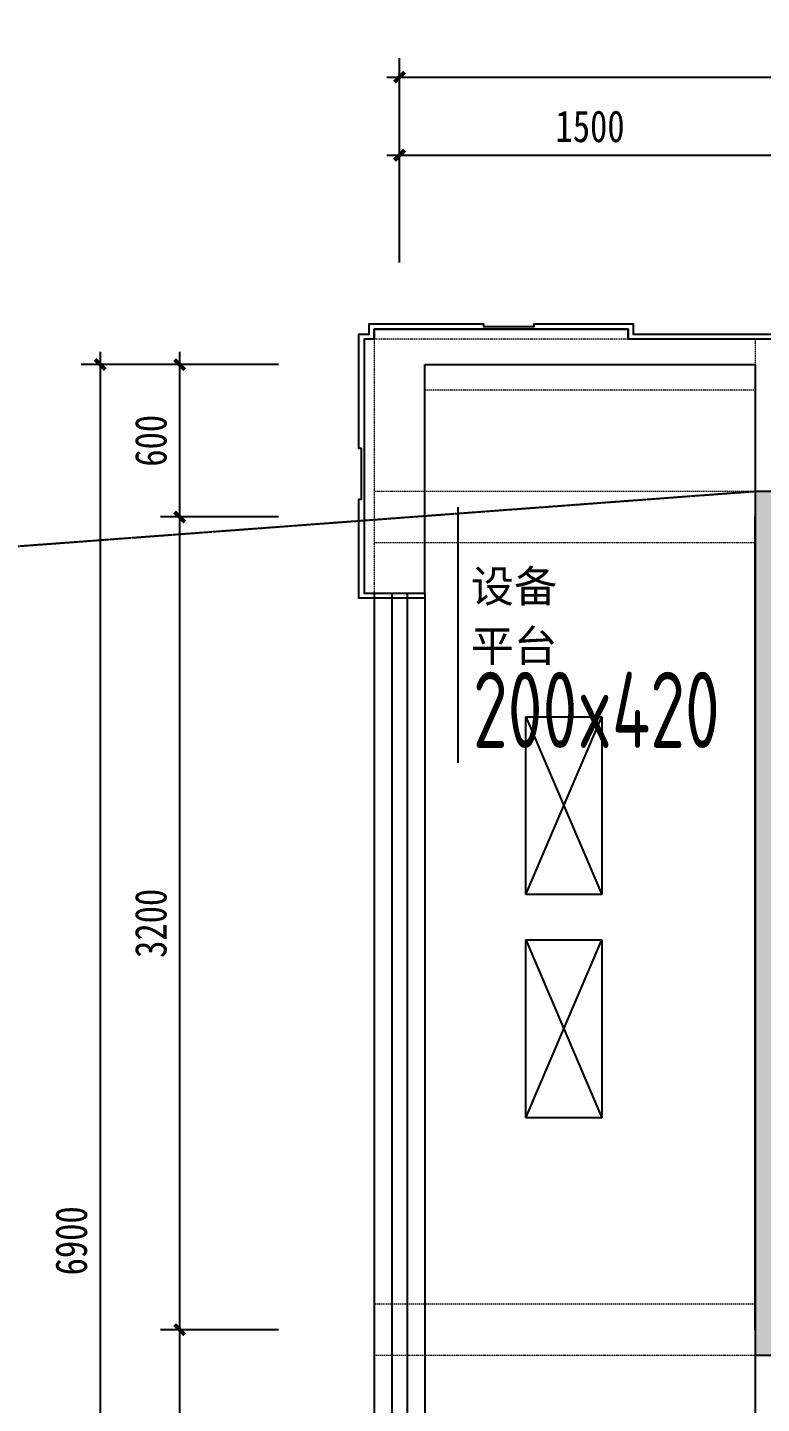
# Model space of a CAD drawing. Extents: x 3479 to 4537415, y 306 to 366510.
# Drawn here: x 4366976 to 4369867, y 276773 to 282190 of the extents above; entities that cross this region are included whole.
import ezdxf

# ---------------------------------------------------------------- set-up
doc = ezdxf.new("R2010")
doc.units = 0
doc.header["$LTSCALE"] = 10
doc.header["$MEASUREMENT"] = 0
doc.header["$PDMODE"] = 35
doc.linetypes.add('DASH', pattern=[0.35, 0.25, -0.1])
doc.linetypes.add('DASHED', pattern=[0.75, 0.5, -0.25])
doc.layers.get('Defpoints').update_dxf_attribs({"color": 49, "linetype": 'DASH'})
for name, color, linetype in [('2外包线', 46, 'Continuous'), ('A-OTHER', 136, 'Continuous'), ('COLUMN', 11, 'Continuous'), ('DETAIL_栏杆', 42, 'Continuous'), ('LINE', 137, 'Continuous'), ('P-FURNITURE', 8, 'Continuous'), ('P-TEXT', 15, 'Continuous'), ('PUB_DIM', 3, 'Continuous'), ('PUB_HATCH', 8, 'Continuous'), ('WALL', 2, 'Continuous'), ('x集中', 2, 'Continuous'), ('问题', 2, 'DASH')]:
    doc.layers.add(name, color=color, linetype=linetype)
for name, color, linetype, lineweight in [('BEAM', 4, 'DASHED', 0), ('CWALL', 10, 'Continuous', 0), ('WALL_HATCH', 254, 'Continuous', 0)]:
    doc.layers.add(name, color=color, linetype=linetype, lineweight=lineweight)
doc.styles.add('-宋体', font='simkai.ttf', dxfattribs={"width": 0.8})
doc.styles.add('WRYH', font='')
doc.styles.add('样式 1', font='yjkeng.shx', dxfattribs={"width": 0.7, "bigfont": 'yjkchn.shx'})
doc.styles.get('WRYH').set_extended_font_data('Microsoft YaHei')
doc.dimstyles.new('DIM-050', dxfattribs={"dimscale": 50, "dimtxt": 2.5, "dimasz": 0.8, "dimexe": 1.5, "dimexo": 2.5, "dimgap": 1, "dimtad": 1, "dimdec": 0, "dimzin": 12, "dimdsep": 46, "dimtxsty": '-宋体', "dimblk": 'ARCHTICK', "dimcen": 0, "dimdle": 1, "dimclrd": 256, "dimclre": 256, "dimclrt": 9, "dimadec": 0, "dimazin": 0, "dimtfac": 1, "dimtdec": 0, "dimtix": 1, "dimtmove": 2, "dimatfit": 3, "dimldrblk": 'DOT', "dimfxl": 1.5, "dimtolj": 1, "dimtzin": 12, "dimarcsym": 0})

# ---------------------------------------------------------------- blocks, each defined once
blk = doc.blocks.new('A$C7A796BF3')
for p, q in [((200, 0), (200, -300)), ((900, 0), (200, 0)), ((200, 0), (900, -300)), ((900, 0), (200, -300)), ((900, -300), (900, 0)), ((200, -300), (900, -300))]:
    blk.add_line(p, q)
blk = doc.blocks.new('A$C621A720C')
for p, q in [((-1103.4, 5413.3), (-803.4, 5413.3)), ((-1103.4, 4713.3), (-1103.4, 5413.3)), ((-1103.4, 5413.3), (-803.4, 4713.3)), ((-1103.4, 4713.3), (-803.4, 5413.3)), ((-803.4, 5413.3), (-803.4, 4713.3)), ((-803.4, 4713.3), (-1103.4, 4713.3)), ((-1103.4, 4534.7), (-803.4, 4534.7)), ((-1103.4, 3834.7), (-1103.4, 4534.7)), ((-1103.4, 4534.7), (-803.4, 3834.7)), ((-1103.4, 3834.7), (-803.4, 4534.7)), ((-803.4, 4534.7), (-803.4, 3834.7)), ((-803.4, 3834.7), (-1103.4, 3834.7))]:
    blk.add_line(p, q)
at = {"layer": 'A-OTHER', "extrusion": (0, 0, -1), "zscale": -1, "rotation": 270}
for p in [(1103.4, 5613.3), (1103.4, 4734.7)]:
    blk.add_blockref('A$C7A796BF3', p, dxfattribs=at)
blk = doc.blocks.new('_ArchTick')
at = {"color": 0, "linetype": 'ByBlock', "const_width": 0.4}
blk.add_lwpolyline([(-0.5, -0.5), (0.5, 0.5)], dxfattribs=at)
blk = doc.blocks.new('*D224')
at = {"layer": 'Defpoints', "color": 0, "transparency": 16777216}
for p in [(4367575.6, 280863.2), (4368089.1, 280863.2), (4368089.1, 280263.2)]:
    blk.add_point(p, dxfattribs=at)
at = {"layer": 'PUB_DIM', "lineweight": -2, "transparency": 16777216}
for p, q in [((4367575.6, 280213.2), (4367575.6, 280913.2)), ((4367964.1, 280863.2), (4367500.6, 280863.2)), ((4367964.1, 280263.2), (4367500.6, 280263.2))]:
    blk.add_line(p, q, dxfattribs=at)
at = {"layer": 'PUB_DIM', "lineweight": -2, "transparency": 16777216, "xscale": 40, "yscale": 40, "zscale": 40}
for p, rotation in [((4367575.6, 280863.2), 90), ((4367575.6, 280263.2), 270)]:
    blk.add_blockref('_ArchTick', p, dxfattribs=dict(at, rotation=rotation))
at = {"layer": 'PUB_DIM', "color": 9, "transparency": 16777216, "insert": (4367462.4, 280563.2), "char_height": 125, "attachment_point": 5, "rotation": 90, "style": '-宋体'}
blk.add_mtext('\\A1;600', dxfattribs=at)
blk = doc.blocks.new('_Dot')
at = {"color": 0, "linetype": 'ByBlock', "lineweight": -2}
blk.add_line((-0.5, 0), (-1, 0), dxfattribs=at)
at = {"color": 0, "linetype": 'ByBlock', "const_width": 0.5}
blk.add_lwpolyline([(-0.25, 0, 1), (0.25, 0, 1)], format="xyb", close=True, dxfattribs=at)
blk = doc.blocks.new('*D225')
at = {"layer": 'Defpoints', "color": 0, "transparency": 16777216}
for p in [(4367575.6, 280263.2), (4368089.1, 280263.2), (4368089.1, 277063.2)]:
    blk.add_point(p, dxfattribs=at)
at = {"layer": 'PUB_DIM', "lineweight": -2, "transparency": 16777216}
for p, q in [((4367575.6, 277013.2), (4367575.6, 280313.2)), ((4367964.1, 280263.2), (4367500.6, 280263.2)), ((4367964.1, 277063.2), (4367500.6, 277063.2))]:
    blk.add_line(p, q, dxfattribs=at)
at = {"layer": 'PUB_DIM', "lineweight": -2, "transparency": 16777216, "xscale": 40, "yscale": 40, "zscale": 40}
for p, rotation in [((4367575.6, 280263.2), 90), ((4367575.6, 277063.2), 270)]:
    blk.add_blockref('_ArchTick', p, dxfattribs=dict(at, rotation=rotation))
at = {"layer": 'PUB_DIM', "color": 9, "transparency": 16777216, "insert": (4367462.4, 278663.2), "char_height": 125, "attachment_point": 5, "rotation": 90, "style": '-宋体'}
blk.add_mtext('\\A1;3200', dxfattribs=at)
blk = doc.blocks.new('*D226')
at = {"layer": 'Defpoints', "color": 0, "transparency": 16777216}
for p in [(4367575.6, 277063.2), (4368089.1, 277063.2), (4368089.1, 273963.2)]:
    blk.add_point(p, dxfattribs=at)
at = {"layer": 'PUB_DIM', "lineweight": -2, "transparency": 16777216}
for p, q in [((4367575.6, 273913.2), (4367575.6, 277113.2)), ((4367964.1, 277063.2), (4367500.6, 277063.2)), ((4367964.1, 273963.2), (4367500.6, 273963.2))]:
    blk.add_line(p, q, dxfattribs=at)
at = {"layer": 'PUB_DIM', "lineweight": -2, "transparency": 16777216, "xscale": 40, "yscale": 40, "zscale": 40}
for p, rotation in [((4367575.6, 277063.2), 90), ((4367575.6, 273963.2), 270)]:
    blk.add_blockref('_ArchTick', p, dxfattribs=dict(at, rotation=rotation))
at = {"layer": 'PUB_DIM', "color": 9, "transparency": 16777216, "insert": (4367392.4, 275513.2), "char_height": 125, "attachment_point": 5, "rotation": 90, "style": '-宋体'}
blk.add_mtext('\\A1;3100', dxfattribs=at)
blk = doc.blocks.new('*D227')
at = {"layer": 'Defpoints', "color": 0, "transparency": 16777216}
for p in [(4369941.5, 281687.4), (4368441.5, 281140), (4369941.5, 281140)]:
    blk.add_point(p, dxfattribs=at)
at = {"layer": 'PUB_DIM', "lineweight": -2, "transparency": 16777216}
for p, q in [((4368441.5, 281265), (4368441.5, 281762.4)), ((4369941.5, 281265), (4369941.5, 281762.4)), ((4368391.5, 281687.4), (4369991.5, 281687.4))]:
    blk.add_line(p, q, dxfattribs=at)
at = {"layer": 'PUB_DIM', "lineweight": -2, "transparency": 16777216, "xscale": 40, "yscale": 40, "zscale": 40, "rotation": 180}
blk.add_blockref('_ArchTick', (4368441.5, 281687.4), dxfattribs=at)
at = {"layer": 'PUB_DIM', "lineweight": -2, "transparency": 16777216, "xscale": 40, "yscale": 40, "zscale": 40}
blk.add_blockref('_ArchTick', (4369941.5, 281687.4), dxfattribs=at)
at = {"layer": 'PUB_DIM', "color": 9, "transparency": 16777216, "insert": (4369191.5, 281800.6), "char_height": 125, "attachment_point": 5, "style": '-宋体'}
blk.add_mtext('\\A1;1500', dxfattribs=at)
blk = doc.blocks.new('*D220')
at = {"layer": 'Defpoints', "color": 0, "transparency": 16777216}
for p in [(4376841.5, 281995), (4368441.5, 281140), (4376841.5, 281140)]:
    blk.add_point(p, dxfattribs=at)
at = {"layer": 'PUB_DIM', "lineweight": -2, "transparency": 16777216}
for p, q in [((4368441.5, 281265), (4368441.5, 282070)), ((4376841.5, 281265), (4376841.5, 282070)), ((4368391.5, 281995), (4376891.5, 281995))]:
    blk.add_line(p, q, dxfattribs=at)
at = {"layer": 'PUB_DIM', "lineweight": -2, "transparency": 16777216, "xscale": 40, "yscale": 40, "zscale": 40, "rotation": 180}
blk.add_blockref('_ArchTick', (4368441.5, 281995), dxfattribs=at)
at = {"layer": 'PUB_DIM', "lineweight": -2, "transparency": 16777216, "xscale": 40, "yscale": 40, "zscale": 40}
blk.add_blockref('_ArchTick', (4376841.5, 281995), dxfattribs=at)
at = {"layer": 'PUB_DIM', "color": 9, "transparency": 16777216, "insert": (4372641.5, 282108.2), "char_height": 125, "attachment_point": 5, "style": '-宋体'}
blk.add_mtext('\\A1;8400', dxfattribs=at)
blk = doc.blocks.new('*D223')
at = {"layer": 'Defpoints', "color": 0, "transparency": 16777216}
for p in [(4368089.1, 280863.2), (4367262.4, 273963.2), (4368089.1, 273963.2)]:
    blk.add_point(p, dxfattribs=at)
at = {"layer": 'PUB_DIM', "lineweight": -2, "transparency": 16777216}
for p, q in [((4367262.4, 280913.2), (4367262.4, 273913.2)), ((4367964.1, 280863.2), (4367187.4, 280863.2)), ((4367964.1, 273963.2), (4367187.4, 273963.2))]:
    blk.add_line(p, q, dxfattribs=at)
at = {"layer": 'PUB_DIM', "lineweight": -2, "transparency": 16777216, "xscale": 40, "yscale": 40, "zscale": 40}
for p, rotation in [((4367262.4, 280863.2), 90), ((4367262.4, 273963.2), 270)]:
    blk.add_blockref('_ArchTick', p, dxfattribs=dict(at, rotation=rotation))
at = {"layer": 'PUB_DIM', "color": 9, "transparency": 16777216, "insert": (4367149.2, 277413.2), "char_height": 125, "attachment_point": 5, "rotation": 90, "style": '-宋体'}
blk.add_mtext('\\A1;6900', dxfattribs=at)
blk = doc.blocks.new('SDFASF')
at = {"layer": 'WALL_HATCH'}
blk.add_hatch(color=256, dxfattribs=at).paths.add_polyline_path([(4370400.6, 260161.3), (4370400.6, 263161.3), (4370800.6, 263161.3), (4370800.6, 263361.3), (4370200.6, 263361.3), (4370200.6, 259961.3), (4370800.6, 259961.3), (4370800.6, 260161.3)])
at = {"layer": 'BEAM'}
for p, q in [((4368700.6, 263961.3), (4368700.6, 263261.3)), ((4370300.6, 263961.3), (4368700.6, 263961.3)), ((4370200.6, 263961.3), (4370200.6, 263361.3)), ((4368900.6, 263361.3), (4368900.6, 263761.3)), ((4368900.6, 263761.3), (4370200.6, 263761.3)), ((4370200.6, 263361.3), (4368700.6, 263361.3)), ((4368700.6, 263261.3), (4368700.6, 260061.3)), ((4368700.6, 263161.3), (4370200.6, 263161.3)), ((4368900.6, 260161.3), (4368900.6, 263161.3)), ((4370200.6, 260161.3), (4368700.6, 260161.3)), ((4368700.6, 260061.3), (4368700.6, 256961.3)), ((4368700.6, 259961.3), (4370200.6, 259961.3)), ((4368900.6, 257061.3), (4368900.6, 259961.3)), ((4370200.6, 259961.3), (4370200.6, 257561.3))]:
    blk.add_line(p, q, dxfattribs=at)
at = {"layer": 'CWALL'}
blk.add_lwpolyline([(4370400.6, 263161.3), (4370800.6, 263161.3), (4370800.6, 263361.3), (4370200.6, 263361.3), (4370200.6, 259961.3), (4370800.6, 259961.3), (4370800.6, 260161.3), (4370400.6, 260161.3)], close=True, dxfattribs=at)
at = {"layer": 'x集中'}
blk.add_line((4369029.4, 263300.1), (4369029.4, 262293.9), dxfattribs=at)
at = {"layer": 'x集中', "style": '样式 1', "width": 0.7}
blk.add_text('200x420', height=300, rotation=360, dxfattribs=at).set_placement((4369089.4, 262351.7))

msp = doc.modelspace()

# ---------------------------------------------------------------- hatches: boundary and pattern name
at = {"layer": 'PUB_HATCH'}
msp.add_hatch(color=256, dxfattribs=at).paths.add_polyline_path([(4370441.5, 280163.2), (4370441.5, 280363.2), (4369841.5, 280363.2), (4369841.5, 276963.2), (4370441.5, 276963.2), (4370441.5, 277163.2), (4370041.5, 277163.2), (4370041.5, 280163.2)])

# ---------------------------------------------------------------- linework, layer by layer
at = {"layer": '2外包线'}
for points in [[(4368541.5, 279943.2), (4368281.5, 279943.2), (4368281.5, 280333.2), (4368291.5, 280333.2), (4368291.5, 280533.2), (4368281.5, 280533.2), (4368281.5, 280983.2), (4368321.5, 280983.2), (4368321.5, 281023.2), (4368771.5, 281023.2), (4368771.5, 281013.2), (4368971.5, 281013.2), (4368971.5, 281023.2), (4369361.5, 281023.2), (4369361.5, 280983.2), (4370261.5, 280983.2), (4370261.5, 280863.2)], [(4368341.5, 280963.2), (4368341.5, 281003.2), (4369341.5, 281003.2), (4369341.5, 280963.2)], [(4368341.5, 280963.2), (4368301.5, 280963.2), (4368301.5, 279963.2), (4368341.5, 279963.2)]]:
    msp.add_lwpolyline(points, dxfattribs=at)
at = {"layer": 'COLUMN'}
for p, q in [((4370441.5, 280363.2), (4369841.5, 280363.2)), ((4369841.5, 280363.2), (4369841.5, 276963.2)), ((4369841.5, 276963.2), (4370441.5, 276963.2))]:
    msp.add_line(p, q, dxfattribs=at)
at = {"layer": 'DETAIL_栏杆'}
for p, q in [((4368411.5, 279963.2), (4368411.5, 273163.2)), ((4368471.5, 279963.2), (4368471.5, 273163.2))]:
    msp.add_line(p, q, dxfattribs=at)
at = {"layer": 'LINE'}
for p, q in [((4368341.5, 279963.2), (4368341.5, 273163.2)), ((4368541.5, 279963.2), (4368541.5, 273163.2))]:
    msp.add_line(p, q, dxfattribs=at)
at = {"layer": 'WALL'}
for p, q in [((4369341.5, 281003.2), (4368341.5, 281003.2)), ((4368341.5, 281003.2), (4368341.5, 280963.2)), ((4369341.5, 280963.2), (4369341.5, 281003.2)), ((4368341.5, 280963.2), (4368301.5, 280963.2)), ((4368301.5, 280963.2), (4368301.5, 279963.2)), ((4373141.5, 280963.2), (4369341.5, 280963.2)), ((4368541.5, 279963.2), (4368541.5, 280863.2)), ((4368541.5, 280863.2), (4369841.5, 280863.2)), ((4369841.5, 280863.2), (4369841.5, 280813.3)), ((4369841.5, 280813.3), (4369841.5, 280263.2)), ((4369841.5, 277063.2), (4369841.5, 280263.2)), ((4368301.5, 279963.2), (4368541.5, 279963.2)), ((4369841.5, 277063.2), (4369841.5, 276663.2))]:
    msp.add_line(p, q, dxfattribs=at)
at = {"layer": '问题', "color": 8}
msp.add_line((4369841.5, 280363.2), (4366042.9, 280080.2), dxfattribs=at)

# ---------------------------------------------------------------- block references
msp.add_blockref('SDFASF', (-359.1, 17001.9))
at = {"layer": 'P-FURNITURE'}
msp.add_blockref('A$C621A720C', (4370041.5, 274063.2, 0), dxfattribs=at)

# ---------------------------------------------------------------- texts
at = {"layer": 'P-TEXT', "style": 'WRYH'}
for s, p in [('设备', (4368721.5, 279928)), ('平台', (4368721.5, 279693.2))]:
    msp.add_text(s, height=125, dxfattribs=at).set_placement(p)

# ---------------------------------------------------------------- dimensions: what is measured, and where the dimension line sits
at = {"layer": 'PUB_DIM'}
dim = msp.add_linear_dim(base=(4376841.5, 281995), p1=(4368441.5, 281140), p2=(4376841.5, 281140), dimstyle='DIM-050', dxfattribs=at)
dim.commit()
dim.dimension.update_dxf_attribs({"geometry": '*D220', "text_midpoint": (4372641.5, 282108.2)})
for p1, p2, distance, picture, middle in [((4368441.5, 281140), (4369941.5, 281140), 547.4, '*D227', (4369191.5, 281800.6)), ((4368089.1, 280263.2), (4368089.1, 280863.2), 513.5, '*D224', (4367462.4, 280563.2)), ((4368089.1, 277063.2), (4368089.1, 280263.2), 513.5, '*D225', (4367462.4, 278663.2))]:
    dim = msp.add_aligned_dim(p1=p1, p2=p2, distance=distance, dimstyle='DIM-050', dxfattribs=at)
    dim.commit()
    dim.dimension.update_dxf_attribs({"geometry": picture, "text_midpoint": middle})
dim = msp.add_linear_dim(base=(4367262.4, 273963.2), p1=(4368089.1, 280863.2), p2=(4368089.1, 273963.2), angle=90, dimstyle='DIM-050', dxfattribs=at)
dim.commit()
dim.dimension.update_dxf_attribs({"geometry": '*D223', "text_midpoint": (4367149.2, 277413.2)})
dim = msp.add_linear_dim(base=(4367575.6, 277063.2), p1=(4368089.1, 273963.2), p2=(4368089.1, 277063.2), angle=90, dimstyle='DIM-050', dxfattribs=at)
dim.commit()
dim.dimension.update_dxf_attribs({"geometry": '*D226', "text_midpoint": (4367392.4, 275513.2), "dimtype": 161})

doc.saveas('drawing.dxf')
